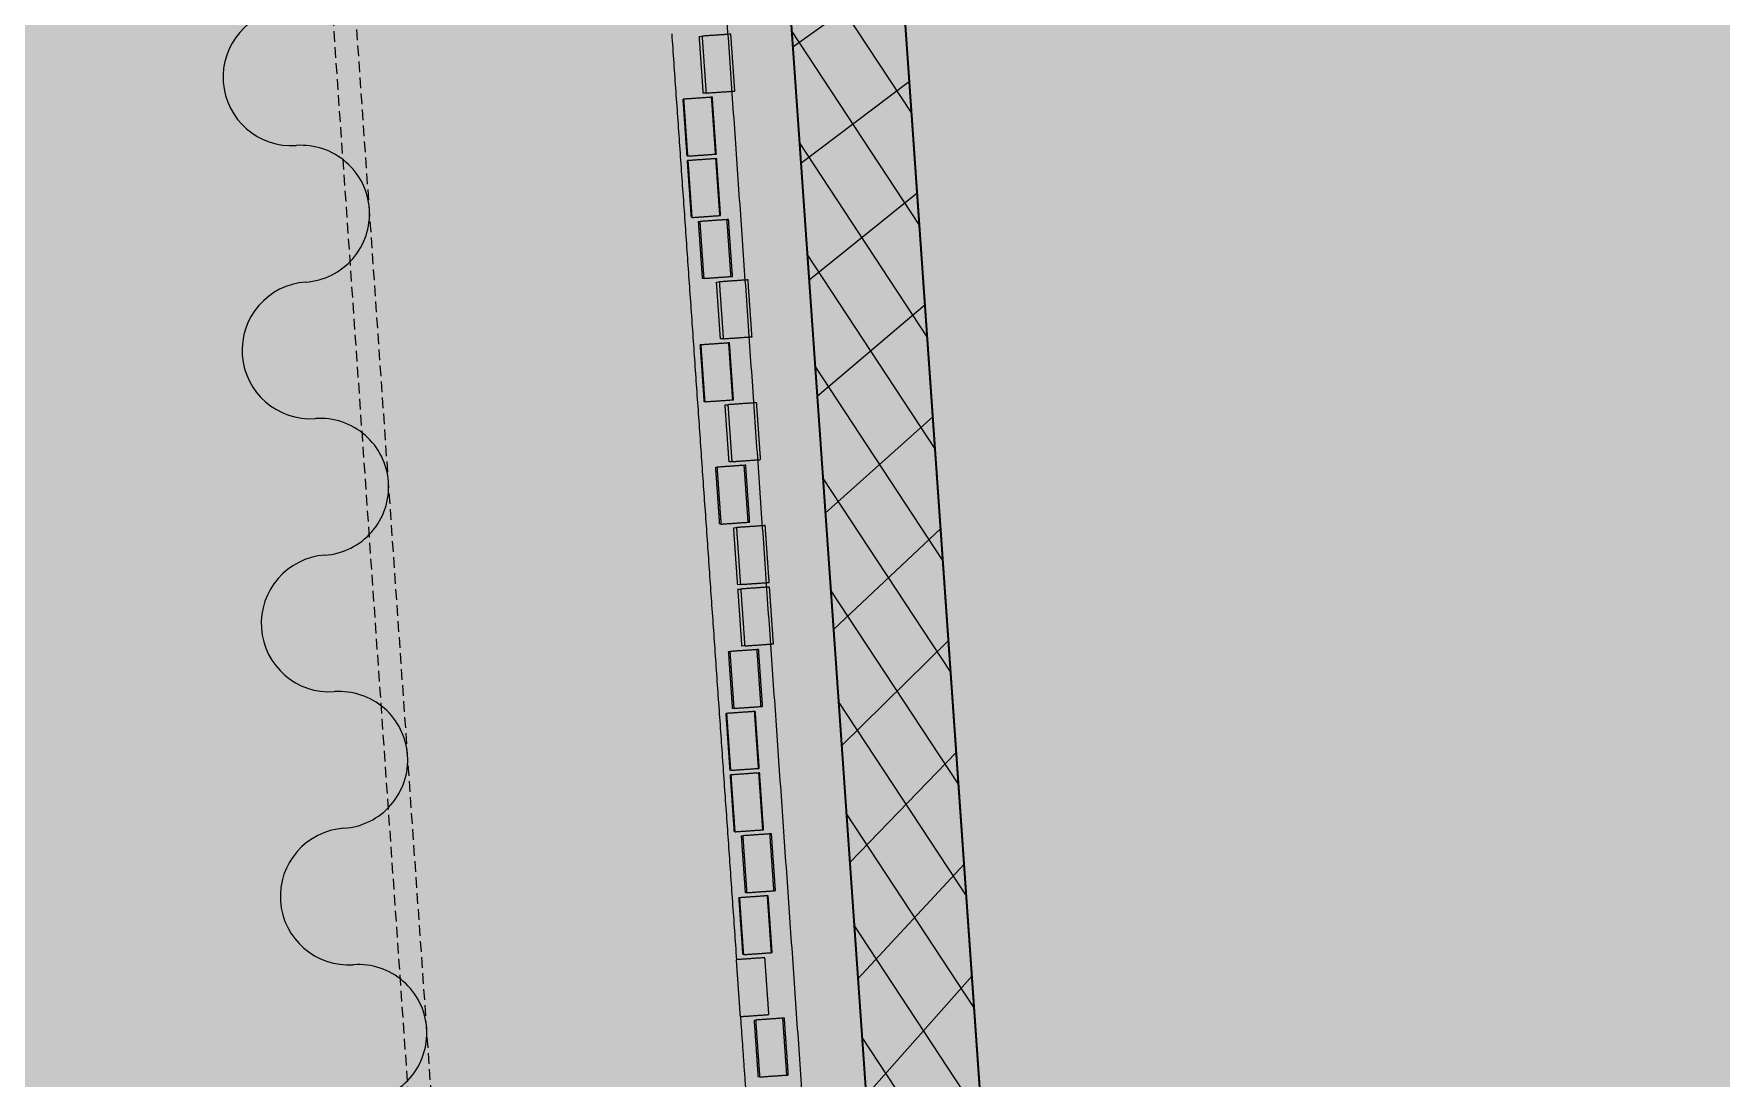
# Model space of a CAD drawing. Header units: millimetres. Extents: x 833941507 to 1669051331, y 817666127 to 1636299673.
# Drawn here: x 834533429 to 834534908, y 817990771 to 817991687 of the extents above; entities that cross this region are included whole.
import ezdxf

# ---------------------------------------------------------------- set-up
doc = ezdxf.new("R2010")
doc.units = ezdxf.units.MM
doc.header["$LTSCALE"] = 3
doc.linetypes.add('B0703', pattern=[4.6875, 3.125, -1.5625])
for name, color, linetype, lineweight in [('Hatch (LTC&CB)', 252, 'Continuous', 35), ('UAJ-22INWA', 6, 'Continuous', 35), ('UAJ-22INWA-a', 1, 'Continuous', 13), ('UAJ-22INWA-h', 251, 'Continuous', 9), ('UAJ-23FLOR-h', 251, 'Continuous', 9), ('UAJ-25CEIL-z', 8, 'B0703', 9), ('UAJ-41EXFI-d', 7, 'Continuous', 5)]:
    doc.layers.add(name, color=color, linetype=linetype, lineweight=lineweight)

# ---------------------------------------------------------------- blocks, each defined once
blk = doc.blocks.new('*U324')
at = {"layer": 'UAJ-22INWA-h'}
h = blk.add_hatch(dxfattribs=at)
h.set_pattern_fill('AFWERK', color=256, scale=50)
h.set_pattern_definition([(45, (-100.0000057875257, 33549.28964082775), (-50.00000133031198, 50.00000133031198), []), (135, (-100.0000057875257, 33549.28964082775), (-50.00000133031198, -50.00000133031198), [])])
h.paths.add_polyline_path([(-1.853776439020294e-06, 15050.60441228639), (-1.907191773398154e-06, 19498.68522958725), (99.99999618545958, 19498.68522928923), (99.99999671571207, 15050.60441234599)])
at = {"layer": 'UAJ-22INWA'}
for p, q in [((-1.704764824749647e-06, 15050.60437327827), (-2.05620338543176e-06, 19498.68523106406)), ((99.99999625996534, 19498.68523131096), (99.99999670048209, 15054.28221271312))]:
    blk.add_line(p, q, dxfattribs=at)
blk = doc.blocks.new('Finish Walls')
at = {"layer": 'UAJ-22INWA-a'}
for points, degree in [([(834534025.6455587, 817991852.3711516), (834534065.3261793, 817991284.7564509), (834534105.0067999, 817990717.1417503)], 2), ([(834534012.2828443, 817991685.0318619), (834534013.6659786, 817991685.1285536), (834534014.6948266, 817991685.200478), (834534014.9733902, 817991685.2199517)], 3), ([(834534015.7697178, 817991635.153593), (834534014.026281, 817991660.0927274), (834534012.2828443, 817991685.0318619)], 2), ([(834534039.9125247, 817991686.9633884), (834534027.4429575, 817991686.09167), (834534014.9733902, 817991685.2199517)], 2), ([(834534018.4602637, 817991635.3416828), (834534016.716827, 817991660.2808173), (834534014.9733902, 817991685.2199517)], 2), ([(834534043.3993982, 817991637.0851195), (834534041.6559615, 817991662.024254), (834534039.9125247, 817991686.9633884)], 2), ([(834534018.4602637, 817991635.3416828), (834534030.929831, 817991636.2134011), (834534043.3993982, 817991637.0851195)], 2), ([(834533998.0924908, 817991629.908057), (834533998.4382949, 817991629.9322313), (834533998.6955199, 817991629.9502133), (834533998.7651607, 817991629.9550817)], 3), ([(834534001.5793643, 817991580.029788), (834533999.8359276, 817991604.9689225), (834533998.0924908, 817991629.908057)], 2), ([(834534023.7042952, 817991631.6985185), (834534011.2347279, 817991630.8268001), (834533998.7651607, 817991629.9550817)], 2), ([(834534002.2520342, 817991580.0768127), (834534000.5085974, 817991605.0159472), (834533998.7651607, 817991629.9550817)], 2), ([(834534018.4602637, 817991635.3416828), (834534018.1817001, 817991635.322209), (834534017.152852, 817991635.2502847), (834534015.7697178, 817991635.153593)], 3), ([(834534026.5184988, 817991581.7732248), (834534024.7750621, 817991606.7123593), (834534023.0316253, 817991631.6514937)], 2), ([(834534027.1911687, 817991581.8202496), (834534025.4477319, 817991606.759384), (834534023.7042952, 817991631.6985185)], 2), ([(834534002.2520342, 817991580.0768127), (834534002.1823934, 817991580.0719444), (834534001.9251684, 817991580.0539623), (834534001.5793643, 817991580.029788)], 3), ([(834534002.2520342, 817991580.0768127), (834534014.7216014, 817991580.9485312), (834534027.1911687, 817991581.8202496)], 2), ([(834534027.4701185, 817991577.829988), (834534015.0005513, 817991576.9582697), (834534002.530984, 817991576.0865513)], 2), ([(834534030.2843223, 817991527.9046943), (834534028.5408854, 817991552.8438288), (834534026.7974488, 817991577.7829633)], 2), ([(834534030.956992, 817991527.951719), (834534029.2135553, 817991552.8908535), (834534027.4701185, 817991577.829988)], 2), ([(834534001.8583143, 817991576.0395265), (834534002.2041183, 817991576.0637009), (834534002.4613433, 817991576.0816829), (834534002.530984, 817991576.0865513)], 3), ([(834534005.3451878, 817991526.1612575), (834534003.601751, 817991551.100392), (834534001.8583143, 817991576.0395265)], 2), ([(834534006.0178576, 817991526.2082824), (834534004.2744209, 817991551.1474168), (834534002.530984, 817991576.0865513)], 2), ([(834534006.0178576, 817991526.2082824), (834534005.9482169, 817991526.203414), (834534005.6909918, 817991526.185432), (834534005.3451878, 817991526.1612575)], 3), ([(834534006.0178576, 817991526.2082824), (834534018.4874249, 817991527.0800008), (834534030.956992, 817991527.951719)], 2), ([(834534011.6095299, 817991522.5894209), (834534012.3011297, 817991522.637769), (834534012.8155748, 817991522.6737326), (834534012.9548563, 817991522.6834695)], 3), ([(834534015.0964035, 817991472.711152), (834534013.3529667, 817991497.6502864), (834534011.6095299, 817991522.5894209)], 2), ([(834534037.8939908, 817991524.4269062), (834534025.4244235, 817991523.5551878), (834534012.9548563, 817991522.6834695)], 2), ([(834534016.4417298, 817991472.8052006), (834534014.698293, 817991497.744335), (834534012.9548563, 817991522.6834695)], 2), ([(834534040.0355378, 817991474.4545887), (834534038.2921011, 817991499.3937231), (834534036.5486643, 817991524.3328576)], 2), ([(834534041.3808643, 817991474.5486373), (834534039.6374274, 817991499.4877717), (834534037.8939908, 817991524.4269062)], 2), ([(834534016.4417298, 817991472.8052006), (834534028.911297, 817991473.676919), (834534041.3808643, 817991474.5486373)], 2), ([(834534016.4417298, 817991472.8052006), (834534016.3024483, 817991472.7954637), (834534015.7880032, 817991472.7595), (834534015.0964035, 817991472.711152)], 3), ([(834534027.3461379, 817991469.5577401), (834534028.7292721, 817991469.6544317), (834534029.7581202, 817991469.7263561), (834534030.0366838, 817991469.7458298)], 3), ([(834534030.8330114, 817991419.6794711), (834534029.0895746, 817991444.6186056), (834534027.3461379, 817991469.5577401)], 2), ([(834534054.9758183, 817991471.4892666), (834534042.5062511, 817991470.6175482), (834534030.0366838, 817991469.7458298)], 2), ([(834534033.5235573, 817991419.8675609), (834534031.7801206, 817991444.8066953), (834534030.0366838, 817991469.7458298)], 2), ([(834534058.4626918, 817991421.6109977), (834534056.7192551, 817991446.5501322), (834534054.9758183, 817991471.4892666)], 2), ([(834534038.7675887, 817991416.2243967), (834534026.2980216, 817991415.3526783), (834534013.8284543, 817991414.4809599)], 2), ([(834534033.5235573, 817991419.8675609), (834534033.2449937, 817991419.8480872), (834534032.2161456, 817991419.7761627), (834534030.8330114, 817991419.6794711)], 3), ([(834534033.5235573, 817991419.8675609), (834534045.9931246, 817991420.7392793), (834534058.4626918, 817991421.6109977)], 2), ([(834534041.5817925, 817991366.2991029), (834534039.8383557, 817991391.2382374), (834534038.0949188, 817991416.1773719)], 2), ([(834534042.2544622, 817991366.3461277), (834534040.5110255, 817991391.2852622), (834534038.7675887, 817991416.2243967)], 2), ([(834534013.1557845, 817991414.4339352), (834534013.5015885, 817991414.4581095), (834534013.7588135, 817991414.4760915), (834534013.8284543, 817991414.4809599)], 3), ([(834534016.642658, 817991364.5556662), (834534014.8992212, 817991389.4948007), (834534013.1557845, 817991414.4339352)], 2), ([(834534017.3153278, 817991364.6026909), (834534015.5718911, 817991389.5418254), (834534013.8284543, 817991414.4809599)], 2), ([(834534017.3153278, 817991364.6026909), (834534017.245687, 817991364.5978225), (834534016.988462, 817991364.5798405), (834534016.642658, 817991364.5556662)], 3), ([(834534017.3153278, 817991364.6026909), (834534029.7848951, 817991365.4744093), (834534042.2544622, 817991366.3461277)], 2), ([(834534034.8777846, 817991361.8206791), (834534036.2609189, 817991361.9173708), (834534037.2897669, 817991361.9892951), (834534037.5683306, 817991362.0087689)], 3), ([(834534038.3646581, 817991311.9424102), (834534036.6212214, 817991336.8815447), (834534034.8777846, 817991361.8206791)], 2), ([(834534062.5074651, 817991363.7522057), (834534050.0378978, 817991362.8804873), (834534037.5683306, 817991362.0087689)], 2), ([(834534041.0552042, 817991312.1305), (834534039.3117673, 817991337.0696344), (834534037.5683306, 817991362.0087689)], 2), ([(834534065.9943386, 817991313.8739368), (834534064.2509018, 817991338.8130713), (834534062.5074651, 817991363.7522057)], 2), ([(834534041.0552042, 817991312.1305), (834534040.7766404, 817991312.1110263), (834534039.7477924, 817991312.0391018), (834534038.3646581, 817991311.9424102)], 3), ([(834534041.0552042, 817991312.1305), (834534053.5247713, 817991313.0022184), (834534065.9943386, 817991313.8739368)], 2), ([(834534026.6728235, 817991307.115299), (834534027.3644233, 817991307.1636472), (834534027.8788683, 817991307.1996108), (834534028.0181499, 817991307.2093476)], 3), ([(834534030.159697, 817991257.23703), (834534028.4162602, 817991282.1761645), (834534026.6728235, 817991307.115299)], 2), ([(834534052.9572843, 817991308.9527844), (834534040.487717, 817991308.081066), (834534028.0181499, 817991307.2093476)], 2), ([(834534031.5050234, 817991257.3310786), (834534029.7615865, 817991282.2702131), (834534028.0181499, 817991307.2093476)], 2), ([(834534055.0988315, 817991258.9804668), (834534053.3553947, 817991283.9196013), (834534051.611958, 817991308.8587358)], 2), ([(834534056.4441578, 817991259.0745155), (834534054.700721, 817991284.01365), (834534052.9572843, 817991308.9527844)], 2), ([(834534031.5050234, 817991257.3310786), (834534031.3657418, 817991257.3213419), (834534030.8512968, 817991257.2853782), (834534030.159697, 817991257.23703)], 3), ([(834534031.5050234, 817991257.3310786), (834534043.9745905, 817991258.202797), (834534056.4441578, 817991259.0745155)], 2), ([(834534042.4094315, 817991254.0836182), (834534043.7925657, 817991254.1803099), (834534044.8214138, 817991254.2522342), (834534045.0999774, 817991254.271708)], 3), ([(834534045.896305, 817991204.2053492), (834534044.1528682, 817991229.1444837), (834534042.4094315, 817991254.0836182)], 2), ([(834534070.0391119, 817991256.0151447), (834534057.5695447, 817991255.1434264), (834534045.0999774, 817991254.271708)], 2), ([(834534048.5868509, 817991204.393439), (834534046.8434142, 817991229.3325735), (834534045.0999774, 817991254.271708)], 2), ([(834534073.5259854, 817991206.1368759), (834534071.7825487, 817991231.0760102), (834534070.0391119, 817991256.0151447)], 2), ([(834534048.5868509, 817991204.393439), (834534048.3082873, 817991204.3739653), (834534047.2794392, 817991204.3020409), (834534045.896305, 817991204.2053492)], 3), ([(834534046.1752548, 817991200.2150878), (834534047.5583891, 817991200.3117794), (834534048.5872371, 817991200.3837038), (834534048.8658009, 817991200.4031775)], 3), ([(834534049.6621283, 817991150.3368188), (834534047.9186916, 817991175.2759533), (834534046.1752548, 817991200.2150878)], 2), ([(834534048.5868509, 817991204.393439), (834534061.0564182, 817991205.2651575), (834534073.5259854, 817991206.1368759)], 2), ([(834534073.8049353, 817991202.1466143), (834534061.335368, 817991201.2748959), (834534048.8658009, 817991200.4031775)], 2), ([(834534052.3526744, 817991150.5249085), (834534050.6092376, 817991175.464043), (834534048.8658009, 817991200.4031775)], 2), ([(834534077.2918088, 817991152.2683454), (834534075.548372, 817991177.2074798), (834534073.8049353, 817991202.1466143)], 2), ([(834534052.3526744, 817991150.5249085), (834534052.0741106, 817991150.5054349), (834534051.0452626, 817991150.4335105), (834534049.6621283, 817991150.3368188)], 3), ([(834534052.3526744, 817991150.5249085), (834534064.8222415, 817991151.396627), (834534077.2918088, 817991152.2683454)], 2), ([(834534037.9702936, 817991145.5097077), (834534038.6618935, 817991145.5580558), (834534039.1763384, 817991145.5940194), (834534039.3156201, 817991145.6037563)], 3), ([(834534041.4571671, 817991095.6314387), (834534039.7137305, 817991120.5705732), (834534037.9702936, 817991145.5097077)], 2), ([(834534064.2547545, 817991147.347193), (834534051.7851872, 817991146.4754746), (834534039.3156201, 817991145.6037563)], 2), ([(834534042.8024936, 817991095.7254874), (834534041.0590568, 817991120.6646218), (834534039.3156201, 817991145.6037563)], 2), ([(834534066.3963016, 817991097.3748754), (834534064.6528649, 817991122.3140099), (834534062.9094281, 817991147.2531444)], 2), ([(834534067.741628, 817991097.468924), (834534065.9981912, 817991122.4080585), (834534064.2547545, 817991147.347193)], 2), ([(834534035.7507248, 817991091.2227523), (834534036.0965288, 817991091.2469267), (834534036.3537539, 817991091.2649087), (834534036.4233947, 817991091.2697772)], 3), ([(834534039.2375983, 817991041.3444834), (834534037.4941616, 817991066.2836179), (834534035.7507248, 817991091.2227523)], 2), ([(834534061.3625292, 817991093.0132139), (834534048.8929619, 817991092.1414955), (834534036.4233947, 817991091.2697772)], 2), ([(834534039.9102682, 817991041.3915082), (834534038.1668314, 817991066.3306427), (834534036.4233947, 817991091.2697772)], 2), ([(834534042.8024936, 817991095.7254874), (834534042.6632121, 817991095.7157505), (834534042.148767, 817991095.6797868), (834534041.4571671, 817991095.6314387)], 3), ([(834534042.8024936, 817991095.7254874), (834534055.2720608, 817991096.5972056), (834534067.741628, 817991097.468924)], 2), ([(834534064.1767328, 817991043.0879202), (834534062.4332961, 817991068.0270547), (834534060.6898593, 817991092.9661891)], 2), ([(834534064.8494027, 817991043.1349449), (834534063.1059659, 817991068.0740794), (834534061.3625292, 817991093.0132139)], 2), ([(834534039.5165482, 817991037.3542219), (834534039.8623523, 817991037.3783963), (834534040.1195773, 817991037.3963783), (834534040.189218, 817991037.4012467)], 3), ([(834534043.0034218, 817990987.475953), (834534041.259985, 817991012.4150875), (834534039.5165482, 817991037.3542219)], 2), ([(834534039.9102682, 817991041.3915082), (834534039.8406274, 817991041.3866397), (834534039.5834023, 817991041.3686577), (834534039.2375983, 817991041.3444834)], 3), ([(834534039.9102682, 817991041.3915082), (834534052.3798354, 817991042.2632265), (834534064.8494027, 817991043.1349449)], 2), ([(834534065.1283525, 817991039.1446835), (834534052.6587852, 817991038.2729651), (834534040.189218, 817991037.4012467)], 2), ([(834534043.6760916, 817990987.5229777), (834534041.9326547, 817991012.4621122), (834534040.189218, 817991037.4012467)], 2), ([(834534067.9425561, 817990989.2193897), (834534066.1991194, 817991014.1585242), (834534064.4556826, 817991039.0976586)], 2), ([(834534068.615226, 817990989.2664145), (834534066.8717892, 817991014.205549), (834534065.1283525, 817991039.1446835)], 2), ([(834534043.6760916, 817990987.5229777), (834534043.6064508, 817990987.5181093), (834534043.3492258, 817990987.5001273), (834534043.0034218, 817990987.475953)], 3), ([(834534043.6760916, 817990987.5229777), (834534056.1456589, 817990988.3946961), (834534068.615226, 817990989.2664145)], 2), ([(834534049.2677639, 817990983.9041163), (834534049.9593637, 817990983.9524643), (834534050.4738086, 817990983.988428), (834534050.6130902, 817990983.9981649)], 3), ([(834534052.7546374, 817990934.0258473), (834534051.0112007, 817990958.9649818), (834534049.2677639, 817990983.9041163)], 2), ([(834534075.5522246, 817990985.7416016), (834534063.0826575, 817990984.8698833), (834534050.6130902, 817990983.9981649)], 2), ([(834534054.0999637, 817990934.1198959), (834534052.356527, 817990959.0590304), (834534050.6130902, 817990983.9981649)], 2), ([(834534077.6937718, 817990935.769284), (834534075.9503351, 817990960.7084185), (834534074.2068983, 817990985.647553)], 2), ([(834534079.0390981, 817990935.8633326), (834534077.2956614, 817990960.8024671), (834534075.5522246, 817990985.7416016)], 2), ([(834534047.048195, 817990929.6171609), (834534047.393999, 817990929.6413354), (834534047.6512241, 817990929.6593174), (834534047.7208649, 817990929.6641858)], 3), ([(834534050.5350685, 817990879.738892), (834534048.7916318, 817990904.6780264), (834534047.048195, 817990929.6171609)], 2), ([(834534072.6599993, 817990931.4076225), (834534060.1904321, 817990930.5359042), (834534047.7208649, 817990929.6641858)], 2), ([(834534051.2077384, 817990879.7859168), (834534049.4643016, 817990904.7250513), (834534047.7208649, 817990929.6641858)], 2), ([(834534054.0999637, 817990934.1198959), (834534053.9606822, 817990934.110159), (834534053.4462372, 817990934.0741954), (834534052.7546374, 817990934.0258473)], 3), ([(834534054.0999637, 817990934.1198959), (834534066.569531, 817990934.9916143), (834534079.0390981, 817990935.8633326)], 2), ([(834534075.474203, 817990881.4823288), (834534073.7307662, 817990906.4214633), (834534071.9873295, 817990931.3605977)], 2), ([(834534076.1468729, 817990881.5293535), (834534074.4034361, 817990906.468488), (834534072.6599993, 817990931.4076225)], 2), ([(834534069.7677606, 817990877.0736425), (834534057.2981933, 817990876.2019241), (834534044.8286262, 817990875.3302057)], 2), ([(834534048.3154997, 817990825.4519367), (834534046.5720628, 817990850.3910712), (834534044.8286262, 817990875.3302057)], 2), ([(834534051.2077384, 817990879.7859168), (834534051.1380976, 817990879.7810484), (834534050.8808725, 817990879.7630664), (834534050.5350685, 817990879.738892)], 3), ([(834534051.2077384, 817990879.7859168), (834534063.6773056, 817990880.6576352), (834534076.1468729, 817990881.5293535)], 2), ([(834534073.2546341, 817990827.1953735), (834534071.5111973, 817990852.134508), (834534069.7677606, 817990877.0736425)], 2), ([(834534048.3154997, 817990825.4519367), (834534060.7850668, 817990826.3236551), (834534073.2546341, 817990827.1953735)], 2), ([(834534086.8496948, 817990824.1360103), (834534074.3801277, 817990823.2642919), (834534061.9105604, 817990822.3925735)], 2), ([(834534088.991242, 817990774.1636927), (834534087.2478054, 817990799.1028272), (834534085.5043685, 817990824.0419617)], 2), ([(834534090.3365684, 817990774.2577413), (834534088.5931317, 817990799.1968758), (834534086.8496948, 817990824.1360103)], 2), ([(834534060.5652341, 817990822.2985249), (834534061.2568339, 817990822.346873), (834534061.7712789, 817990822.3828367), (834534061.9105604, 817990822.3925735)], 3), ([(834534064.0521076, 817990772.4202559), (834534062.3086709, 817990797.3593904), (834534060.5652341, 817990822.2985249)], 2), ([(834534065.3974339, 817990772.5143045), (834534063.6539972, 817990797.453439), (834534061.9105604, 817990822.3925735)], 2), ([(834534065.3974339, 817990772.5143045), (834534065.2581524, 817990772.5045677), (834534064.7437074, 817990772.4686041), (834534064.0521076, 817990772.4202559)], 3), ([(834534065.3974339, 817990772.5143045), (834534077.8670012, 817990773.3860229), (834534090.3365684, 817990774.2577413)], 2)]:
    blk.add_open_spline(points, degree=degree, dxfattribs=at)
at = {"layer": 'UAJ-22INWA-h'}
for points in [[(834533988.0625432, 817991687.3453082), (834534016.4455847, 817991281.3377569), (834534044.8286262, 817990875.3302057)], [(834534048.3155099, 817990825.4517894), (834534055.9866265, 817990715.7196714), (834534063.6577431, 817990605.9875534)]]:
    blk.add_open_spline(points, degree=2, dxfattribs=at)
at = {"layer": 'UAJ-22INWA', "xscale": -1, "rotation": 3.998908409596318}
blk.add_blockref('*U324', (834535446.9115772, 817973758.7148883), dxfattribs=at)
blk = doc.blocks.new('LRR Curtain')
at = {"layer": 'UAJ-25CEIL-z', "linetype": 'B0703'}
for points in [[(-20980.06807148457, -65342.30061793327), (-20980.06752181053, -50292.30059480667, 0.4142135606798064), (-21490.06752026081, -49782.30059623718), (-35490.06815624237, -49782.30057275295, 0.4142135622750456), (-36000.06815767288, -50292.30057132244), (-36000.06819999218, -65342.30061769485)], [(-21000.06807148457, -65342.30061793327), (-21000.06752181053, -50292.30059468746, 0.4142135607387433), (-21490.06752038002, -49802.30059611797), (-35490.06815624237, -49802.30057275295, 0.4142135623230424), (-35980.06815779209, -50292.30057132244), (-35980.06819999218, -65342.30061769485)]]:
    blk.add_lwpolyline(points, format="xyb", dxfattribs=at)
at = {"layer": 'UAJ-41EXFI-d'}
for centre, radius, start, end in [((-21040.15197980404, -51350.43227887154, -7.450580596923826e-09), 59.99999986441814, 90.00004098113502, 270.000040981135), ((-21040.07976198196, -51470.43223536015, -7.450580596923826e-09), 60.0000002596931, 359.9312063185327, 90.06892345496688), ((-21040.07980489731, -51470.50432431698, -7.450580596923826e-09), 59.99999985610469, 269.9312063185327, 4.098113502006952e-05), ((-21040.15180718899, -51590.5042809248, -7.450580596923826e-09), 59.99999986441814, 90.00004098113502, 270.000040981135), ((-21040.0795892477, -51710.50423741341, -7.450580596923826e-09), 60.00000001341875, 359.9312063185327, 90.06892345496688), ((-21040.07963240147, -51710.57632648945, -7.450580596923826e-09), 59.99999986441814, 269.9312063185327, 4.098113502006952e-05), ((-21040.15163481236, -51830.57628321648, -7.450580596923826e-09), 59.99999997502375, 90.00004098113502, 270.000040981135), ((-21040.07941675186, -51950.5762398243, -7.450580596923826e-09), 60.00000003033154, 359.9312063185327, 90.06892345496688), ((-21040.07945990562, -51950.6483284235, -7.450580596923826e-09), 59.99999998333719, 269.9312063185327, 4.098113502006952e-05), ((-21040.15146207809, -52070.64828526974, -7.450580596923826e-09), 60.00000011056968, 90.00004098113502, 270.000040981135), ((-21040.0792440176, -52190.64824175835, -7.450580596923826e-09), 59.9999997840572, 359.9312063185327, 90.06892345496688), ((-21040.07928729057, -52190.72033083439, -7.450580596923826e-09), 59.99999988104501, 269.9312063185327, 4.098113502006952e-05)]:
    blk.add_arc(centre, radius, start, end, dxfattribs=at)
blk = doc.blocks.new('LRR-B01-WALL FINISH')
blk.add_blockref('Finish Walls', (0, 0))
at = {"rotation": 3.998908525846276}
blk.add_blockref('LRR Curtain', (834551062.6266844, 818044341.9052756), dxfattribs=at)
blk = doc.blocks.new('GBP-LTC-LB01')
at = {"layer": 'UAJ-23FLOR-h'}
h = blk.add_hatch(dxfattribs=at)
h.set_pattern_fill('EARTH,_O', color=256, scale=180, angle=45.00000010501341)
h.set_pattern_definition([(48.99890852053534, (834576001.761157, 818046085.3420337), (-112.7268618952272, 1612.510668059984), [1143, -1143]), (48.99890852053534, (834575678.2791204, 818046366.5514973), (-112.7268618952272, 1612.510668059984), [1143, -1143]), (48.99890852053534, (834575354.7970834, 818046647.760961), (-112.7268618952272, 1612.510668059984), [1143, -1143]), (138.9989085205353, (834575340.7062259, 818046849.3247945), (-1612.510668059984, -112.7268618952272), [1143, -1143]), (138.9989085205353, (834575621.9156895, 818047172.8068315), (-1612.510668059984, -112.7268618952272), [1143, -1143]), (138.9989085205353, (834575903.1251531, 818047496.2888683), (-1612.510668059984, -112.7268618952272), [1143, -1143])])
h.paths.add_polyline_path([(834572173.0526648, 818200349.1682475), (834310583.7401848, 818182062.0839702), (834331502.2393942, 817882831.6918911), (834364939.6873164, 817885169.2259957), (834473095.7001734, 818011283.5998719), (834480533.7001572, 818020120.3998857), (834485095.050147, 818025709.5498941), (834491375.7001324, 818033618.9999057), (834497063.4001188, 818041012.999916), (834493145.8001142, 818043678.6999089), (834512788.5000582, 818074029.2499447), (834518712.4500408, 818083675.2499557), (834526231.3000174, 818096325.0999695), (834534646.0499907, 818111073.0499848), (834545955.9999523, 818131981.3000056), (834557204.5999117, 818154198.8000262), (834564039.9998856, 818168496.8000388), (834570941.1648417, 818183576.4266495), (834578367.7999997, 818200696.3)])
h.paths.add_polyline_path([(834382131.3063979, 817956469.9755309), (834418268.7298656, 817958996.0684958), (834422062.4129677, 817963855.9029621), (834428403.0430198, 817964299.3786768), (834467239.2037573, 818010695.5815835), (834466445.2064853, 818021738.794587), (834476097.7213831, 818035709.0329579), (834485267.1005058, 818048983.1978921), (834487014.8928652, 818051460.4309663), (834497268.3342452, 818067303.4232484), (834492893.3757939, 818129890.0851053), (834448056.5937514, 818126755.6608665), (834416896.5816393, 818105052.1136897), (834382061.3702741, 818080788.9948437), (834386167.4497714, 818022059.1642565), (834377588.3843737, 818021459.4669156)], flags=16)
edge = h.paths.add_edge_path(flags=16)
edge.add_line((834540292.2872467, 818142076.0699883), (834533466.3205868, 818141614.1342163))
edge.add_line((834533466.3205867, 818141614.1342163), (834523258.01233, 818143862.7104174))
edge.add_line((834523258.01233, 818143862.7104174), (834525896.867722, 818155838.9349334))
edge.add_arc((834558382.4304729, 818267025.4493066), 115835.0239163238, 237.2183980957774, 253.7131265722631, ccw=False)
edge.add_line((834495664.9154892, 818169638.2526121), (834498267.5884769, 818132356.9750829))
edge.add_line((834498267.5884771, 818132356.9750829), (834496346.4194225, 818130135.0090942))
edge.add_line((834496346.4194226, 818130135.0090942), (834492879.879452, 818129892.6713651))
edge.add_line((834492879.8794518, 818129892.6713651), (834494229.5832878, 818110587.6218635))
edge.add_line((834494229.5832882, 818110587.6218635), (834496326.133695, 818110708.3844534))
edge.add_line((834496326.1336946, 818110708.3844534), (834498420.2073777, 818080753.5549031))
edge.add_line((834498420.2073779, 818080753.5549031), (834498046.1188868, 818080727.4032354))
edge.add_line((834498046.118887, 818080727.4032354), (834498254.5151165, 818077746.3837949))
edge.add_line((834498254.5151162, 818077746.3837949), (834503061.0860548, 818078082.4001414))
edge.add_line((834503061.0860548, 818078082.4001414), (834504979.5219883, 818081212.101532))
edge.add_line((834504979.5219884, 818081212.101532), (834509429.0185915, 818088470.9260026))
edge.add_line((834509429.0185914, 818088470.9260026), (834515217.1570119, 818097913.5886871))
edge.add_line((834515217.157012, 818097913.5886871), (834526067.4346461, 818116415.5426326))
edge.add_line((834526067.4346461, 818116415.5426326), (834532489.1994565, 818127888.6839589))
edge.add_line((834532489.1994562, 818127888.6839589), (834534830.89787, 818132146.3035389))
edge.add_line((834534830.8978701, 818132146.3035389), (834540292.2872465, 818142076.0699883))
h = blk.add_hatch(dxfattribs=at)
h.set_pattern_fill('EARTH,_O', color=256, scale=180, angle=45.00000010501341)
h.set_pattern_definition([(45.00000010501341, (-1082349.699177861, 54794.90315568447), (-2.96267069188616e-06, 1616.446101792448), [1143, -1143]), (45.00000010501341, (-1082652.782822503, 55097.98679921505), (-2.96267069188616e-06, 1616.446101792448), [1143, -1143]), (45.00000010501341, (-1082955.866467144, 55401.07044274564), (-2.96267069188616e-06, 1616.446101792448), [1143, -1143]), (135.0000001050134, (-1082955.866467515, 55603.12620546969), (-1616.446101792448, -2.96267069188616e-06), [1143, -1143]), (135.0000001050134, (-1082652.782823984, 55906.20985011128), (-1616.446101792448, -2.96267069188616e-06), [1143, -1143]), (135.0000001050134, (-1082349.699180454, 56209.29349475286), (-1616.446101792448, -2.96267069188616e-06), [1143, -1143])])
h.paths.add_polyline_path([(834669469.2548146, 818015499.1701102), (834651080.8176275, 818014213.7929552), (834651091.333055, 818014066.030459), (834669479.7621983, 818015351.5226754)], flags=16)
edge = h.paths.add_edge_path()
edge.add_arc((834611763.613195, 818123015.0723449), 22001.28373588376, 94.00071865262937, 118.6886834190998)
edge.add_line((834601201.8916234, 818142315.5004095), (834593918.3367147, 818141228.3801512))
edge.add_arc((834611768.400262, 818123014.0298539), 25502.69251264854, 93.99715914630349, 134.4212748451599, ccw=False)
edge.add_line((834609990.6837641, 818148454.6872638), (834618164.3568528, 818149025.8389109))
edge.add_line((834618164.3568528, 818149025.8389109), (834618408.292444, 818145534.9100552))
edge.add_line((834618408.292444, 818145534.9100552), (834616365.4114578, 818145392.1596863))
edge.add_line((834616365.4114578, 818145392.1596863), (834616609.385029, 818141900.6873076))
edge.add_line((834616609.385029, 818141900.6873076), (834611621.5474902, 818141552.1522465))
edge.add_line((834611621.5474902, 818141552.1522465), (834611377.6128702, 818145043.0672039))
edge.add_line((834611377.6128702, 818145043.0672039), (834610228.6059371, 818144962.7428077))
h.paths.add_polyline_path([(834673232.9366938, 818197365.8783082), (834607546.4897544, 818192773.8917836), (834599172.4998745, 818174435.3001034), (834588349.0999149, 818152374.5000834), (834578621.5499489, 818133890.6500655), (834568418.2999822, 818115665.3000468), (834556456.700019, 818095618.300025), (834546606.4000474, 818080041.600007), (834532219.3000866, 818058623.7499806), (834523692.1501086, 818046595.7499651), (834515683.5001286, 818035708.4999502), (834508244.2001468, 818025929.8999366), (834500656.3001646, 818016266.0999228), (834489786.8001888, 818002934.0999027), (834483448.3002025, 817995421.2998908), (834478637.6002128, 817989841.6998823), (834458453.7502539, 817967379.2998452), (834441506.4997879, 817949096.357832), (834383075.7479855, 817886437.0757562), (834482026.687943, 817893354.5055006), (834551919.0356153, 817920008.6018127), (834634905.1297382, 817930637.1330649), (834634022.9972101, 817939309.3515325), (834633770.0685325, 817941795.8857912), (834633577.6912351, 817943687.0236263), (834508697.0405153, 817930983.6118022), (834507053.464672, 817930191.4384525), (834506409.4608335, 817939426.9553951), (834507656.9383341, 817945566.7269546), (834503417.0808368, 818006767.0327235), (834503064.3680854, 818011762.6720035), (834514052.9096247, 818025791.9353799), (834520784.6504849, 818034889.3491884), (834526318.8615147, 818042436.9444461), (834532381.6860782, 818050705.6283545), (834536345.7196504, 818056472.6778568), (834542258.4127678, 818065225.6191521), (834550405.86193, 818077286.9078631), (834561578.9964366, 818095001.9633045), (834574522.6610527, 818117080.0346472), (834587768.8781933, 818140310.2095475), (834609774.1305691, 818143594.9757913), (834610001.9653326, 818140335.8947712), (834634252.5395212, 818142031.4686226), (834636806.8958616, 818105492.469254), (834642791.4816118, 818105913.7478601), (834646278.5594581, 818056032.5832597), (834640293.170484, 818055614.1586573), (834643382.3380679, 818011424.9081372), (834641138.4146172, 818011267.9554363), (834645775.7848747, 817944927.8676329), (834639048.3570181, 817944243.5239328), (834640362.1165634, 817931328.1108725), (834651070.3910474, 817932706.91456), (834650587.6677916, 817936476.1291044), (834685105.7378002, 817940896.8578628), (834685588.4610578, 817937127.6433052), (834691373.7890701, 817937868.5701854)])
blk.add_blockref('LRR-B01-WALL FINISH', (0, 0))
blk = doc.blocks.new('GBP-STR-B01-L2')
at = {"layer": 'UAJ-22INWA'}
blk.add_lwpolyline([(834534391.2435957, 817996029.3516792), (834534576.1007153, 817993385.0478168), (834534900.3023471, 817993407.7121426), (834535088.5935174, 817990714.2856197), (834534764.3952585, 817990691.6215293), (834534896.1066009, 817988807.5457555), (834534397.323915, 817988772.6770202), (834533927.3296411, 817995495.7002549)], dxfattribs=at)

msp = doc.modelspace()

# ---------------------------------------------------------------- hatches: boundary and pattern name
at = {"layer": 'Hatch (LTC&CB)'}
h = msp.add_hatch(dxfattribs=at)
h.set_pattern_fill('ANSI38', color=256, scale=100)
h.set_pattern_definition([(318.9998376927443, (834479093.7342951, 818230174.1493032), (208.2994204990571, 239.6197016519238), []), (48.99983769274426, (834479093.7342951, 818230174.1493032), (176.9791393461904, 687.5388238029047), [793.75, -476.25])])
edge = h.paths.add_edge_path()
edge.add_line((834601196.1932279, 818142314.5248821), (834603754.2640262, 818142696.3710381))
edge.add_line((834603754.2640262, 818142696.3710381), (834603901.899728, 818141707.3292294))
edge.add_line((834603901.899728, 818141707.3292294), (834603810.4683098, 818141693.6886882))
edge.add_arc((834611763.2944388, 818123016.3620529), 20299.99935169609, 113.0643579575305, 141.3575808429331)
edge.add_line((834595907.8101043, 818135692.8596053), (834595395.44903, 818135656.8608108))
edge.add_line((834595395.44903, 818135656.8608108), (834583111.7173193, 818114341.0318873))
edge.add_line((834583111.7173193, 818114341.0318873), (834578121.5842528, 818106513.8910732))
edge.add_line((834578121.5842528, 818106513.8910732), (834575731.6542978, 818102809.499759))
edge.add_line((834575731.6542978, 818102809.499759), (834574387.4489166, 818100725.9814435))
edge.add_line((834574387.4489166, 818100725.9814435), (834573113.9765022, 818098752.0992287))
edge.add_line((834573113.9765022, 818098752.0992287), (834573145.2547638, 818098730.6477773))
edge.add_line((834573145.2547638, 818098730.6477773), (834569989.114683, 818093770.2015171))
edge.add_line((834569989.114683, 818093770.2015171), (834566534.9997851, 818088385.676982))
edge.add_line((834566534.9997851, 818088385.676982), (834566514.0877519, 818088398.2967066))
edge.add_line((834566514.0877519, 818088398.2967066), (834558743.6087797, 818076256.6317656))
edge.add_line((834558743.6087797, 818076256.6317656), (834557653.4005865, 818074495.7072132))
edge.add_line((834557653.4005865, 818074495.7072132), (834553498.9169745, 818068288.5571573))
edge.add_line((834553498.9169745, 818068288.5571573), (834548580.861871, 818060932.1282293))
edge.add_line((834548580.861871, 818060932.1282293), (834544328.2635252, 818054726.3367485))
edge.add_line((834544328.2635252, 818054726.3367485), (834544332.1488035, 818054704.6644962))
edge.add_line((834544332.1488035, 818054704.6644962), (834540324.5978602, 818048716.6949816))
edge.add_line((834540324.5978602, 818048716.6949816), (834541041.3244038, 818048232.540333))
edge.add_line((834541041.3244038, 818048232.540333), (834540089.7288045, 818046823.8296406))
edge.add_line((834540089.7288045, 818046823.8296406), (834539737.5511322, 818047061.7285419))
edge.add_line((834539737.5511322, 818047061.7285419), (834533115.7546033, 818038377.7374016))
edge.add_line((834533115.7546033, 818038377.7374016), (834515220.9619001, 818015146.6305978))
edge.add_arc((834538026.0069846, 818000636.2612507), 27029.99999804167, 147.5322628657497, 176.1870880981713)
edge.add_line((834511055.837681, 818002433.7226919), (834511444.9861017, 817996891.2334589))
edge.add_line((834511444.9861017, 817996891.2334589), (834511474.1084727, 817996474.6528435))
edge.add_line((834511474.1084727, 817996474.6528435), (834508641.2167096, 817996276.6106825))
edge.add_line((834508641.2167096, 817996276.6106825), (834508910.6816144, 817992422.053122))
edge.add_line((834508910.6816144, 817992422.053122), (834511353.3752296, 817992955.9577066))
edge.add_line((834511353.3752296, 817992955.9577066), (834513357.6638721, 817964213.0085849))
edge.add_line((834513357.6638721, 817964213.0085849), (834513308.9477361, 817964209.6026397))
edge.add_line((834513308.9477361, 817964209.6026397), (834513879.4049544, 817955918.7523347))
edge.add_line((834513879.4049544, 817955918.7523347), (834514876.6139696, 817955988.4575205))
edge.add_line((834514876.6139696, 817955988.4575205), (834515053.0661077, 817953464.409199))
edge.add_arc((834528221.0653924, 817954382.9922421), 13199.99999874826, 183.9904169536054, 259.8372334186261)
edge.add_line((834525891.9897077, 817941390.0939349), (834525974.5254321, 817940578.7091386))
edge.add_line((834525974.5254321, 817940578.7091386), (834555356.336757, 817943567.4939791))
edge.add_line((834555356.336757, 817943567.4939791), (834594711.6949315, 817947570.8029128))
edge.add_line((834594711.6949315, 817947570.8029128), (834594754.1988673, 817947152.9591447))
edge.add_line((834594754.1988673, 817947152.9591447), (834616096.9028597, 817949323.9834652))
edge.add_line((834616096.9028597, 817949323.9834652), (834631854.2065201, 817950926.8492302))
edge.add_line((834631854.2065201, 817950926.8492302), (834631836.7081357, 817951177.1563083))
edge.add_line((834631836.7081357, 817951177.1563083), (834639760.382062, 817951731.0818821))
edge.add_line((834639760.382062, 817951731.0818821), (834640506.9704407, 817944391.5874598))
edge.add_line((834640506.9704407, 817944391.5874598), (834508703.5709968, 817930984.2761916))
edge.add_line((834508703.5709968, 817930984.2761916), (834508663.5146245, 817930982.1632618))
edge.add_line((834508663.5146245, 817930982.1632618), (834507053.4646711, 817930191.4384522))
edge.add_line((834507053.4646711, 817930191.4384522), (834506409.4608326, 817939426.9553951))
edge.add_line((834506409.4608326, 817939426.9553951), (834507674.9508276, 817945699.3234407))
edge.add_line((834507674.9508276, 817945699.3234407), (834503067.5031257, 818011766.6800821))
edge.add_line((834503067.5031257, 818011766.6800821), (834515005.9420724, 818027008.3036696))
edge.add_line((834515005.9420724, 818027008.3036696), (834526318.8603592, 818042436.9452374))
edge.add_line((834526318.8603592, 818042436.9452374), (834533248.4343333, 818051887.545926))
edge.add_line((834533248.4343333, 818051887.545926), (834545204.9352987, 818069586.3738981))
edge.add_line((834545204.9352987, 818069586.3738981), (834551695.4067936, 818079200.6226892))
edge.add_line((834551695.4067936, 818079200.6226892), (834551700.6621838, 818079300.5666262))
edge.add_line((834551700.6621838, 818079300.5666262), (834554860.111537, 818084257.5104706))
edge.add_line((834554860.111537, 818084257.5104706), (834556162.9385583, 818086301.5433419))
edge.add_line((834556162.9385583, 818086301.5433419), (834561579.1108731, 818095002.152886))
edge.add_line((834561579.1108731, 818095002.152886), (834564610.1881032, 818100023.5882319))
edge.add_line((834564610.1881032, 818100023.5882319), (834566711.8413072, 818103505.2825594))
edge.add_line((834566711.8413072, 818103505.2825594), (834567220.9571147, 818104369.6755948))
edge.add_line((834567220.9571147, 818104369.6755948), (834571219.8492384, 818111331.3275263))
edge.add_line((834571219.8492384, 818111331.3275263), (834579233.5847297, 818125278.3035975))
edge.add_line((834579233.5847297, 818125278.3035975), (834584805.1873057, 818135090.7915635))
edge.add_line((834584805.1873057, 818135090.7915635), (834587768.4359322, 818140310.1481816))
edge.add_line((834587768.4359322, 818140310.1481816), (834593953.3663634, 818141233.3798261))
edge.add_arc((834611682.4142298, 818123278.8372545), 25232.61257183928, 93.84603158733529, 134.6379365759465, ccw=False)
edge.add_line((834609989.9237372, 818148454.6235011), (834618164.07139, 818149025.8201461))
edge.add_line((834618164.07139, 818149025.8201461), (834618408.0113981, 818145534.900405))
edge.add_line((834618408.0113981, 818145534.900405), (834616365.1302586, 818145392.1522276))
edge.add_line((834616365.1302586, 818145392.1522276), (834616609.1098313, 818141900.6663029))
edge.add_line((834616609.1098313, 818141900.6663029), (834611621.272795, 818141552.1240568))
edge.add_line((834611621.272795, 818141552.1240568), (834611377.3331451, 818145043.038663))
edge.add_arc((834611845.1982398, 818122938.1113777), 22109.8780646978, 91.21252121934131, 118.7925777614652)
h = msp.add_hatch(color=256, dxfattribs=at)
h.dxf.hatch_style = 1
edge = h.paths.add_edge_path()
edge.add_line((834513358.8255653, 817964213.0958437), (834514805.289499, 817964314.2087176))
edge.add_line((834514805.289499, 817964314.2087176), (834514905.3200586, 817962883.3180938))
edge.add_line((834514905.3200586, 817962883.3180938), (834522015.978077, 817959924.652822))
edge.add_line((834522015.978077, 817959924.652822), (834527599.8251551, 817958234.8488646))
edge.add_line((834527599.8251551, 817958234.8488646), (834531627.4143353, 817957331.9568794))
edge.add_line((834531627.4143353, 817957331.9568794), (834538597.7298516, 817957185.7983224))
edge.add_line((834538597.7298516, 817957185.7983224), (834550283.8357514, 817958000.7096148))
edge.add_line((834550283.8357514, 817958000.7096148), (834576164.2493855, 817960699.3094033))
edge.add_arc((834571429.6622454, 818001700.8842118), 41274.02878520934, 276.5869590863181, 289.1047787767843)
edge.add_line((834584938.5161443, 817962700.1621864), (834585387.4425285, 817962731.4429674))
edge.add_line((834585387.4425285, 817962731.4429674), (834585119.4098338, 817966565.5387688))
edge.add_line((834585119.4098338, 817966565.5387688), (834584671.7451953, 817966534.2435784))
edge.add_line((834584671.7451953, 817966534.2435784), (834582845.2183245, 817993361.8909639))
edge.add_line((834582845.2183245, 817993361.8909639), (834584586.6638896, 817993483.6330193))
edge.add_line((834584586.6638896, 817993483.6330193), (834584565.213575, 817993788.1730142))
edge.add_line((834584565.213575, 817993788.1730142), (834583546.5970082, 817993716.9697903))
edge.add_line((834583546.5970082, 817993716.9697903), (834579511.6160775, 818051438.2750045))
edge.add_line((834579511.6160775, 818051438.2750045), (834571357.0710046, 818050868.2097193))
edge.add_line((834571357.0710046, 818050868.2097193), (834571728.4182211, 818045556.2424893))
edge.add_line((834571728.4182211, 818045556.2424893), (834551420.9984901, 818044136.5981159))
edge.add_line((834551420.9984901, 818044136.5981159), (834550915.3577757, 818053251.1485702))
edge.add_line((834550915.3577757, 818053251.1485702), (834550067.4300342, 818053191.871879))
edge.add_line((834550067.4300342, 818053191.871879), (834547980.3444077, 818050328.438814))
edge.add_line((834547980.3444077, 818050328.438814), (834547993.7177736, 818050137.13641))
edge.add_line((834547993.7177736, 818050137.13641), (834537098.7629538, 818035335.0755486))
edge.add_line((834537098.7629538, 818035335.0755486), (834533115.7546033, 818038377.7374016))
edge.add_line((834533115.7546033, 818038377.7374016), (834521762.7749052, 818023639.2440152))
edge.add_line((834521762.7749052, 818023639.2440152), (834515226.3537949, 818015153.6303818))
edge.add_arc((834538313.0684212, 818000540.4627358), 27322.90359548846, 147.6674701204294, 176.0266741615715)
edge.add_line((834511055.837681, 818002433.7226919), (834511474.1084727, 817996474.6528435))
edge.add_line((834511474.1084727, 817996474.6528435), (834508641.2167096, 817996276.6106824))
edge.add_line((834508641.2167096, 817996276.6106824), (834508910.6816144, 817992422.053122))
edge.add_line((834508910.6816144, 817992422.053122), (834511349.4456573, 817992955.0988119))
edge.add_line((834511349.4456573, 817992955.0988119), (834511354.850605, 817992876.5974088))
edge.add_line((834511354.850605, 817992876.5974088), (834513358.6562476, 817964213.0840075))
edge.add_line((834513358.6562476, 817964213.0840075), (834513358.8255653, 817964213.0958437))

# ---------------------------------------------------------------- block references
for name in ['GBP-LTC-LB01', 'GBP-STR-B01-L2']:
    msp.add_blockref(name, (0, 0))

doc.saveas('drawing.dxf')
